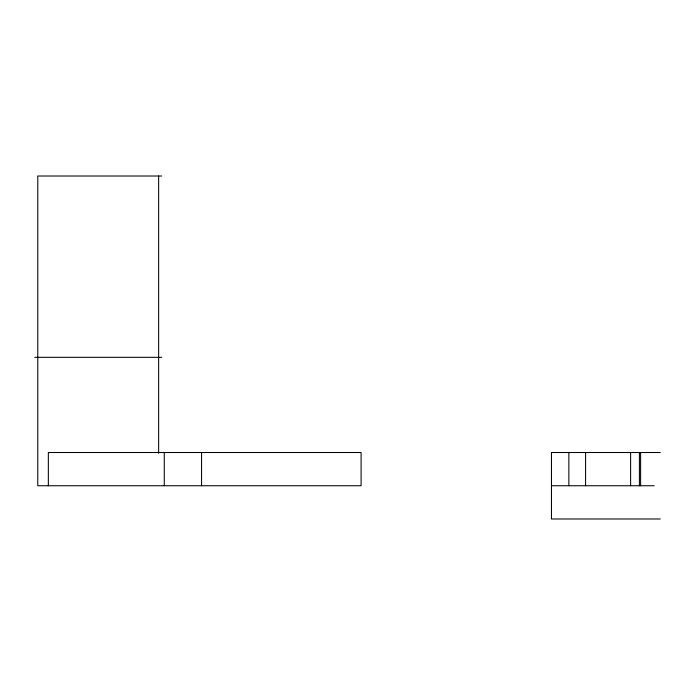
<?xml version="1.0" encoding="UTF-8"?>
<svg xmlns="http://www.w3.org/2000/svg" width="695" height="695" viewBox="0 0 695 695"><rect width="100%" height="100%" fill="white"/><g stroke="black" fill="none" stroke-linecap="round" stroke-linejoin="round"><path stroke-width="1.04" d="M161.666 176.017L37.773 176.017L37.773 485.744L361.096 485.744L361.096 452.506L48.346 452.506L48.346 485.744M34.75 357.326L161.666 357.326M660.25 452.506L551.465 452.506L551.465 518.983L660.25 518.983M551.465 485.744L654.203 485.744M640.608 452.506L640.608 485.744M639.409 452.506L639.409 485.744M630.608 452.506L630.608 485.744M585.581 452.506L585.581 485.744M568.857 452.506L568.857 485.744M201.567 452.506L201.567 485.744M164.272 452.506L164.272 485.744M158.642 176.017L158.642 453.253"/></g></svg>
